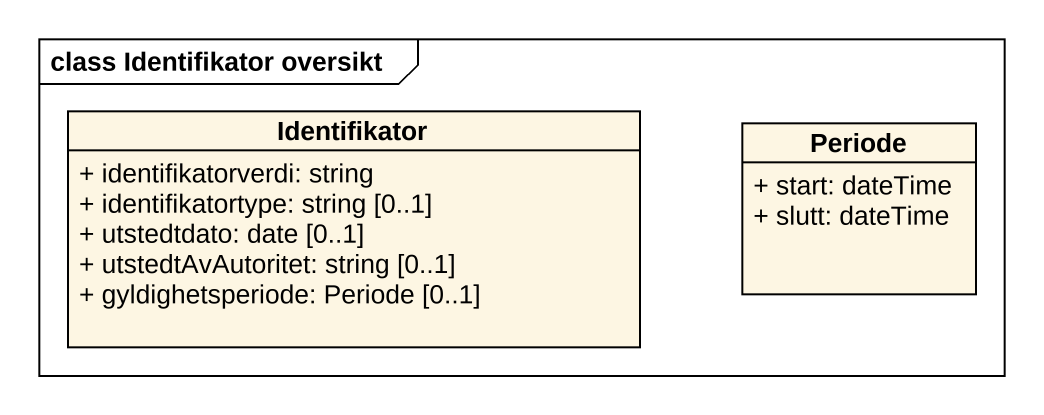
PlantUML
@startuml
mainframe class Identifikator oversikt
hide circle
hide empty members
skinparam classAttributeIconSize 0
class Identifikator {
  + identifikatorverdi: string
  + identifikatortype: string [0..1]
  + utstedtdato: date [0..1]
  + utstedtAvAutoritet: string [0..1]
  + gyldighetsperiode: Periode [0..1]
}
class Periode {
  + start: dateTime
  + slutt: dateTime
}
@enduml
